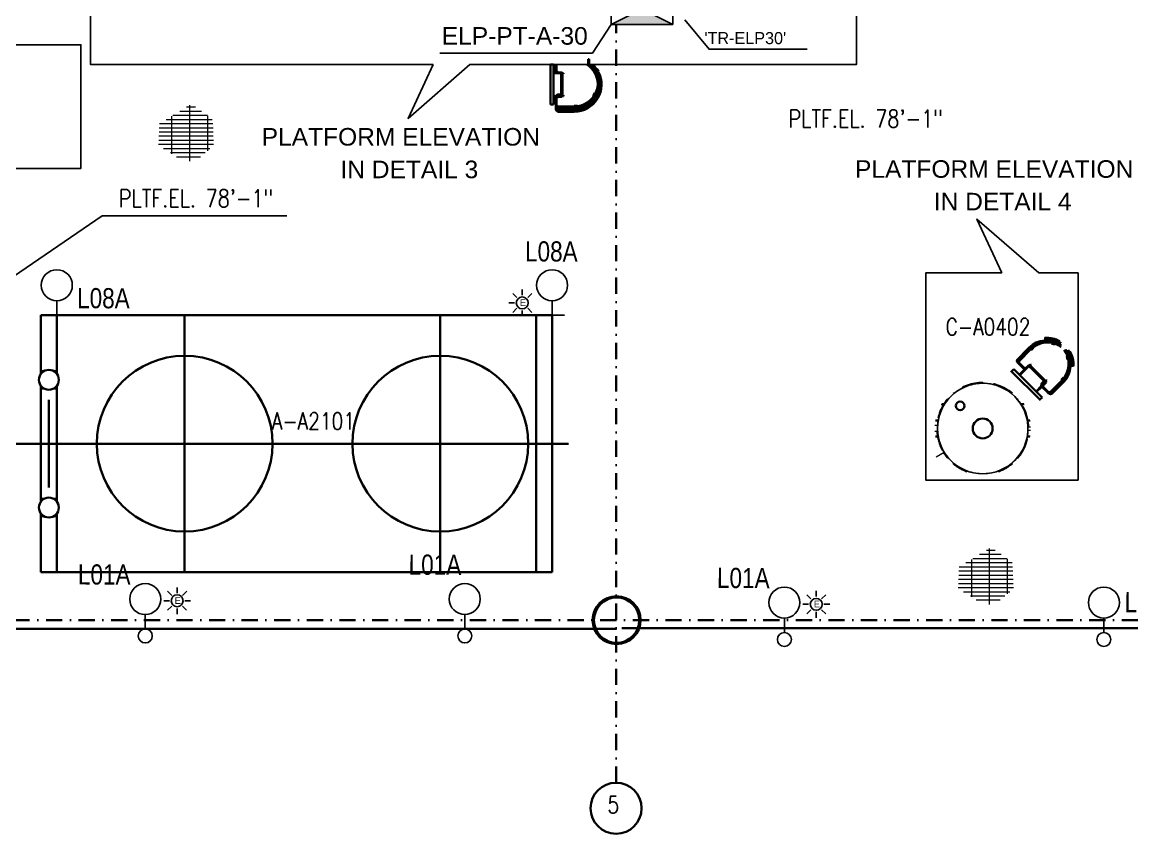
# Model space of a CAD drawing. Header units: inches. Extents: x 3135 to 9031, y -914 to 4011.
# Drawn here: x 3738 to 4571, y 2261 to 2871 of the extents above; entities that cross this region are included whole.
import ezdxf
from ezdxf.enums import TextEntityAlignment as Align

# ---------------------------------------------------------------- set-up
doc = ezdxf.new("R2010")
doc.units = ezdxf.units.IN
doc.header["$MEASUREMENT"] = 0
doc.linetypes.add('DASHDOT2', pattern=[12.700025, 6.350013, -3.175006, 0, -3.175006])
doc.linetypes.add('HIDDEN2', pattern=[0.1875, 0.125, -0.0625])
for name, color, linetype in [('Default', 7, 'Continuous'), ('E-LIGHTING', 41, 'Continuous'), ('POWER', 7, 'Continuous'), ('TF_P_CENTER', 7, 'Continuous'), ('TF_P_Equipment', 7, 'Continuous'), ('TF_P_Ladder', 7, 'Continuous'), ('TF_P_Steel', 7, 'Continuous'), ('TF_S_GRATING', 7, 'Continuous')]:
    doc.layers.add(name, color=color, linetype=linetype)
doc.layers.add('Level 2', color=7, linetype='Continuous', lineweight=0)
doc.styles.add('Arial', font='arial.ttf')
doc.styles.add('ROMANS', font='romans.shx')
doc.styles.add('Style-WORKING', font='WORKING.shx')

# ---------------------------------------------------------------- blocks, each defined once
blk = doc.blocks.new('TF_P_ELP_GRATING', base_point=(2.146, 13.23))
at = {"layer": 'TF_S_GRATING', "color": 8, "linetype": 'Continuous', "lineweight": 18}
for p, q in [((2.37, 13.425), (1.964, 13.425)), ((1.98, 13.435), (1.98, 12.994)), ((2.313, 13.474), (2.034, 13.474)), ((2.19, 13.523), (2.19, 12.866)), ((2.469, 13.328), (1.822, 13.328)), ((2.426, 13.377), (1.882, 13.377)), ((2.4, 13.399), (2.4, 12.99)), ((2.467, 13.279), (1.824, 13.279)), ((2.465, 13.23), (1.826, 13.23)), ((2.463, 13.182), (1.828, 13.182)), ((2.462, 13.133), (1.83, 13.133)), ((2.46, 13.084), (1.832, 13.084)), ((2.453, 13.035), (1.912, 13.035)), ((2.396, 12.987), (1.992, 12.987)), ((2.326, 12.938), (2.072, 12.938)), ((2.256, 12.889), (2.152, 12.889))]:
    blk.add_line(p, q, dxfattribs=at)
blk = doc.blocks.new('A$Cdd380a1b')
at = {"color": 8}
blk.add_circle((-67.4939, -15.2599), 0.2656, dxfattribs=at)
at = {"layer": 'Default', "color": 8, "linetype": 'Continuous', "lineweight": 35}
blk.add_circle((-69.6453, -17.489), 0.15, dxfattribs=at)
blk.add_circle((-69.6453, -17.489), 0.15, dxfattribs=at)
at = {"layer": 'TF_P_CENTER', "color": 8, "linetype": 'DASHDOT2', "lineweight": 35}
for p, q in [((-72.1769, -14.5972), (-72.1769, -16.1009)), ((-70.6769, -14.5972), (-70.6769, -16.1009)), ((-70.6769, -16.1009), (-70.6769, -14.5972)), ((-72.9738, -15.0911), (-72.9738, -15.607)), ((-73.0207, -15.3491), (-73.2317, -15.3491)), ((-72.7158, -15.3491), (-73.0207, -15.3491)), ((-71.4251, -15.3491), (-72.9288, -15.3491)), ((-69.9251, -15.3491), (-71.4288, -15.3491))]:
    blk.add_line(p, q, dxfattribs=at)
at = {"layer": 'TF_P_Equipment', "color": 8, "linetype": 'Continuous', "lineweight": 35}
for p, q in [((-73.0207, -14.9392), (-73.0207, -14.5944)), ((-73.0207, -14.5944), (-72.9269, -14.5944)), ((-72.9269, -14.5944), (-72.9269, -14.9392)), ((-72.9269, -14.9392), (-72.9269, -14.5944)), ((-70.1144, -14.5944), (-72.9269, -14.5944)), ((-72.9269, -14.5944), (-70.1144, -14.5944)), ((-70.1144, -14.5944), (-70.0207, -14.5944)), ((-70.1144, -16.1037), (-70.1144, -14.5944)), ((-70.1144, -14.5944), (-70.1144, -16.1037)), ((-70.0207, -14.5944), (-70.0207, -16.1037)), ((-73.0128, -14.9233), (-73.0128, -14.9306)), ((-73.0128, -14.9306), (-73.0128, -14.9233)), ((-73.0027, -14.9233), (-73.0128, -14.9233)), ((-73.0128, -14.9233), (-73.0027, -14.9233)), ((-73.0128, -14.9233), (-73.01, -14.9282)), ((-72.9347, -14.9233), (-72.9449, -14.9233)), ((-72.9449, -14.9233), (-72.9347, -14.9233)), ((-72.9347, -14.9233), (-72.9375, -14.9282)), ((-72.9347, -14.9306), (-72.9347, -14.9233)), ((-72.9347, -14.9233), (-72.9347, -14.9306)), ((-73.0207, -15.6892), (-73.0207, -15.009)), ((-73.0128, -15.0175), (-73.0128, -15.0248)), ((-73.0128, -15.0248), (-73.0128, -15.0175)), ((-73.0128, -15.0248), (-73.01, -15.0199)), ((-73.0128, -15.0248), (-73.0027, -15.0248)), ((-73.0027, -15.0248), (-73.0128, -15.0248)), ((-72.9449, -15.0248), (-72.9347, -15.0248)), ((-72.9347, -15.0248), (-72.9449, -15.0248)), ((-72.9347, -15.0248), (-72.9375, -15.0199)), ((-72.9347, -15.0248), (-72.9347, -15.0175)), ((-72.9347, -15.0175), (-72.9347, -15.0248)), ((-72.9269, -15.009), (-72.9269, -15.6892)), ((-72.9269, -15.6892), (-72.9269, -15.009)), ((-73.0128, -15.6733), (-73.0128, -15.6806)), ((-73.0128, -15.6806), (-73.0128, -15.6733)), ((-73.0027, -15.6733), (-73.0128, -15.6733)), ((-73.0128, -15.6733), (-73.0027, -15.6733)), ((-73.0128, -15.6733), (-73.01, -15.6782)), ((-72.9347, -15.6733), (-72.9449, -15.6733)), ((-72.9449, -15.6733), (-72.9347, -15.6733)), ((-72.9347, -15.6733), (-72.9375, -15.6782)), ((-72.9347, -15.6806), (-72.9347, -15.6733)), ((-72.9347, -15.6733), (-72.9347, -15.6806)), ((-73.0207, -16.1037), (-73.0207, -15.759)), ((-73.0128, -15.7675), (-73.0128, -15.7748)), ((-73.0128, -15.7748), (-73.0128, -15.7675)), ((-73.0128, -15.7748), (-73.01, -15.7699)), ((-73.0128, -15.7748), (-73.0027, -15.7748)), ((-73.0027, -15.7748), (-73.0128, -15.7748)), ((-72.9449, -15.7748), (-72.9347, -15.7748)), ((-72.9347, -15.7748), (-72.9449, -15.7748)), ((-72.9347, -15.7748), (-72.9375, -15.7699)), ((-72.9347, -15.7748), (-72.9347, -15.7675)), ((-72.9347, -15.7675), (-72.9347, -15.7748)), ((-72.9269, -15.759), (-72.9269, -16.1037)), ((-72.9269, -16.1037), (-72.9269, -15.759)), ((-72.9269, -16.1037), (-73.0207, -16.1037)), ((-72.9269, -16.1037), (-70.1144, -16.1037)), ((-70.1144, -16.1037), (-72.9269, -16.1037)), ((-70.0207, -16.1037), (-70.1144, -16.1037))]:
    blk.add_line(p, q, dxfattribs=at)
at = {"layer": 'TF_P_Equipment', "color": 8, "linetype": 'HIDDEN2', "lineweight": 18}
for p, q in [((-67.7011, -15.0861), (-67.6974, -15.0892)), ((-67.6974, -15.0892), (-67.7011, -15.0861)), ((-67.2904, -15.0892), (-67.2867, -15.0861)), ((-67.2867, -15.0861), (-67.2904, -15.0892)), ((-67.7375, -15.1193), (-67.725, -15.1193)), ((-67.7375, -15.1193), (-67.725, -15.1193)), ((-67.7375, -15.1193), (-67.725, -15.1193)), ((-67.7375, -15.1193), (-67.725, -15.1193)), ((-67.7346, -15.1144), (-67.7219, -15.1144)), ((-67.7219, -15.1144), (-67.7346, -15.1144)), ((-67.2659, -15.1237), (-67.2659, -15.1237)), ((-67.2659, -15.1237), (-67.2659, -15.1237)), ((-67.2532, -15.1144), (-67.2658, -15.1144)), ((-67.2532, -15.1144), (-67.2658, -15.1144)), ((-67.2503, -15.1193), (-67.2628, -15.1193)), ((-67.2628, -15.1193), (-67.2503, -15.1193)), ((-67.7714, -15.2142), (-67.7605, -15.2142)), ((-67.7714, -15.2142), (-67.7605, -15.2142)), ((-67.7707, -15.2103), (-67.7598, -15.2103)), ((-67.7598, -15.2103), (-67.7707, -15.2103)), ((-67.2171, -15.2103), (-67.228, -15.2103)), ((-67.2171, -15.2103), (-67.228, -15.2103)), ((-67.2164, -15.2142), (-67.2273, -15.2142)), ((-67.2273, -15.2142), (-67.2164, -15.2142)), ((-67.7589, -15.2424), (-67.7746, -15.2424)), ((-67.7589, -15.2775), (-67.7746, -15.2775)), ((-67.2284, -15.2507), (-67.2128, -15.2507)), ((-67.2284, -15.2692), (-67.2128, -15.2692)), ((-67.7714, -15.3057), (-67.7605, -15.3057)), ((-67.7605, -15.3057), (-67.7714, -15.3057)), ((-67.7707, -15.3096), (-67.7598, -15.3096)), ((-67.7707, -15.3096), (-67.7598, -15.3096)), ((-67.2171, -15.3096), (-67.228, -15.3096)), ((-67.228, -15.3096), (-67.2171, -15.3096)), ((-67.2164, -15.3057), (-67.2273, -15.3057)), ((-67.2164, -15.3057), (-67.2273, -15.3057)), ((-67.7191, -15.4007), (-67.7673, -15.4285)), ((-67.7274, -15.4054), (-67.7219, -15.4054)), ((-67.7274, -15.4054), (-67.7219, -15.4054)), ((-67.6974, -15.4307), (-67.7011, -15.4338)), ((-67.7011, -15.4338), (-67.6974, -15.4307)), ((-67.2867, -15.4338), (-67.2904, -15.4307)), ((-67.2904, -15.4307), (-67.2867, -15.4338)), ((-67.6678, -15.4672), (-67.6646, -15.4634)), ((-67.6646, -15.4634), (-67.6678, -15.4672)), ((-67.3576, -15.4879), (-67.3576, -15.4879)), ((-67.3576, -15.4879), (-67.3576, -15.4879)), ((-67.3231, -15.4634), (-67.32, -15.4672)), ((-67.32, -15.4672), (-67.3231, -15.4634))]:
    blk.add_line(p, q, dxfattribs=at)
at = {"layer": 'TF_P_Equipment', "color": 8, "linetype": 'Continuous', "lineweight": 35}
for centre, radius in [((-72.1769, -15.3491), 0.5156), ((-72.1769, -15.3491), 0.5156), ((-70.6769, -15.3491), 0.5156), ((-70.6769, -15.3491), 0.5156), ((-72.9738, -14.9741), 0.0584), ((-67.6265, -15.1274), 0.0254), ((-67.4939, -15.2599), 0.0584), ((-72.9738, -15.7241), 0.0584)]:
    blk.add_circle(centre, radius, dxfattribs=at)
at = {"layer": 'TF_P_Equipment', "color": 8, "linetype": 'HIDDEN2', "lineweight": 18}
blk.add_circle((-67.4939, -15.2599), 0.2656, dxfattribs=at)
blk.add_circle((-67.4939, -15.2599), 0.2656, dxfattribs=at)
for radius, start, end in [(0.2705, 50, 130), (0.2656, 68.54074, 130), (0.2705, 140, 176.27389), (0.2656, 2.00125, 40), (0.2705, 1.96511, 40), (0.2656, 158.54074, 176.20529), (0.2705, 183.72552, 208.0344), (0.2656, 183.7941, 207.99825), (0.2705, 320, 358.0343), (0.2656, 338.54074, 357.99815), (0.2705, 211.96521, 220), (0.2656, 212.00135, 220), (0.2705, 230, 249.722), (0.2656, 290.667, 310), (0.2705, 290.27737, 310), (0.2656, 248.54074, 249.33236)]:
    blk.add_arc((-67.4939, -15.2599), radius, start, end, dxfattribs=at)
at = {"layer": 'TF_P_Ladder', "color": 8, "linetype": 'Continuous', "lineweight": 35}
for p, q in [((-69.9989, -13.1592), (-69.9989, -13.1241)), ((-69.9942, -13.1241), (-69.9942, -13.1592)), ((-69.8088, -13.0929), (-69.8088, -13.116)), ((-69.8041, -13.0929), (-69.8088, -13.0929)), ((-69.8041, -13.116), (-69.8041, -13.0929)), ((-69.7712, -13.1528), (-69.7583, -13.1484)), ((-69.7485, -13.1653), (-69.7583, -13.1484)), ((-69.963, -13.1694), (-70.0118, -13.1694)), ((-69.9727, -13.1741), (-70.0118, -13.1741)), ((-69.9727, -13.1741), (-69.9727, -13.1788)), ((-69.9532, -13.1741), (-69.9727, -13.1741)), ((-69.9727, -13.1788), (-69.9532, -13.1788)), ((-69.9669, -13.2991), (-69.9669, -13.1788)), ((-69.9668, -13.1725), (-69.9657, -13.1725)), ((-69.9657, -13.1725), (-69.9591, -13.1725)), ((-69.963, -13.1694), (-69.963, -13.1725)), ((-69.9591, -13.1741), (-69.9591, -13.1725)), ((-69.9591, -13.3038), (-69.9591, -13.1788)), ((-69.9532, -13.1788), (-69.9532, -13.1741)), ((-69.7755, -13.1543), (-69.7795, -13.1566)), ((-69.7795, -13.1566), (-69.7697, -13.1736)), ((-69.7755, -13.1543), (-69.7764, -13.1549)), ((-69.7755, -13.1543), (-69.7747, -13.1541)), ((-69.7755, -13.1543), (-69.7755, -13.1543)), ((-69.7657, -13.1712), (-69.7755, -13.1543)), ((-69.7697, -13.1736), (-69.7657, -13.1712)), ((-69.7657, -13.1712), (-69.7695, -13.1645)), ((-69.7657, -13.1712), (-69.7653, -13.1711)), ((-69.7657, -13.1712), (-69.7657, -13.1712)), ((-69.7652, -13.172), (-69.7649, -13.1719)), ((-69.7615, -13.1698), (-69.7485, -13.1653)), ((-69.7612, -13.1706), (-69.7535, -13.168)), ((-69.7498, -13.1661), (-69.7485, -13.1653)), ((-69.9979, -13.3085), (-70.0118, -13.3085)), ((-69.9989, -13.3131), (-70.0118, -13.3131)), ((-69.9989, -13.3139), (-69.9989, -13.36)), ((-69.963, -13.3131), (-69.9942, -13.3131)), ((-69.9942, -13.36), (-69.9942, -13.3139)), ((-69.9727, -13.3085), (-69.9926, -13.3085)), ((-69.963, -13.2991), (-69.9841, -13.2991)), ((-69.9841, -13.3038), (-69.9727, -13.3038)), ((-69.9532, -13.3038), (-69.9727, -13.3038)), ((-69.9727, -13.3038), (-69.9727, -13.3085)), ((-69.9727, -13.3085), (-69.9532, -13.3085)), ((-69.9668, -13.31), (-69.9657, -13.31)), ((-69.9657, -13.31), (-69.9591, -13.31)), ((-69.963, -13.3038), (-69.963, -13.2991)), ((-69.963, -13.31), (-69.963, -13.3131)), ((-69.9591, -13.31), (-69.9591, -13.3085)), ((-69.9532, -13.3085), (-69.9532, -13.3038)), ((-69.7697, -13.2902), (-69.7795, -13.3071)), ((-69.7795, -13.3071), (-69.7755, -13.3095)), ((-69.7795, -13.3072), (-69.7777, -13.3082)), ((-69.7795, -13.3072), (-69.7795, -13.3072)), ((-69.7755, -13.3095), (-69.7657, -13.2926)), ((-69.7698, -13.2902), (-69.7739, -13.2975)), ((-69.7712, -13.3109), (-69.7709, -13.311)), ((-69.7698, -13.2902), (-69.7697, -13.2902)), ((-69.7698, -13.2902), (-69.7698, -13.2902)), ((-69.7657, -13.2926), (-69.7697, -13.2902)), ((-69.7697, -13.2902), (-69.7661, -13.2915)), ((-69.7664, -13.2922), (-69.7675, -13.2915)), ((-69.7664, -13.3126), (-69.7583, -13.3154)), ((-69.7583, -13.3154), (-69.7485, -13.2984)), ((-69.7579, -13.2952), (-69.7485, -13.2984)), ((-69.7576, -13.2944), (-69.7526, -13.2961)), ((-69.7485, -13.2984), (-69.7526, -13.2961)), ((-69.9989, -13.3694), (-69.9989, -13.36)), ((-69.9989, -13.3858), (-69.9989, -13.3694)), ((-69.9942, -13.3802), (-69.9942, -13.3858)), ((-69.8903, -13.3702), (-69.9841, -13.3702)), ((-69.9841, -13.3749), (-69.8903, -13.3749)), ((-69.9841, -13.3795), (-69.8903, -13.3795)), ((-69.8903, -13.3842), (-69.9841, -13.3842)), ((-69.9841, -13.396), (-69.8903, -13.396)), ((-69.8903, -13.4006), (-69.9841, -13.4006)), ((-69.8926, -13.3749), (-69.8931, -13.3772)), ((-69.8931, -13.3772), (-69.8931, -13.3795)), ((-69.8917, -13.3749), (-69.8926, -13.3795)), ((-69.8908, -13.3652), (-69.8917, -13.3702)), ((-69.8908, -13.3699), (-69.8909, -13.3702)), ((-69.8908, -13.3652), (-69.8908, -13.3699)), ((-69.8713, -13.3652), (-69.8908, -13.3652)), ((-69.8873, -13.3652), (-69.8908, -13.3652)), ((-69.8908, -13.3652), (-69.8908, -13.3652)), ((-69.8908, -13.3699), (-69.8713, -13.3699)), ((-69.872, -13.3737), (-69.8729, -13.3784)), ((-69.8713, -13.3699), (-69.8713, -13.3652)), ((-67.0901, -14.7613), (-67.089, -14.7568)), ((-67.0901, -14.7613), (-67.0896, -14.7593)), ((-67.0712, -14.7662), (-67.0901, -14.7613)), ((-67.0901, -14.7613), (-67.0901, -14.7613)), ((-67.089, -14.7568), (-67.0701, -14.7617)), ((-67.087, -14.7527), (-67.0869, -14.7525)), ((-67.0848, -14.7481), (-67.0811, -14.7404)), ((-67.0811, -14.7404), (-67.0622, -14.7454)), ((-67.0713, -14.7662), (-67.0794, -14.7641)), ((-67.0713, -14.7662), (-67.0712, -14.7662)), ((-67.0712, -14.7662), (-67.0713, -14.7662)), ((-67.0701, -14.7617), (-67.0712, -14.7662)), ((-67.0712, -14.7662), (-67.0696, -14.7627)), ((-67.0703, -14.7625), (-67.0706, -14.7637)), ((-67.0665, -14.7543), (-67.0622, -14.7454)), ((-67.0657, -14.7546), (-67.0634, -14.7499)), ((-67.0622, -14.7454), (-67.0634, -14.7499)), ((-67.2228, -14.786), (-67.2887, -14.8528)), ((-67.2881, -14.852), (-67.2352, -14.799)), ((-67.2853, -14.8561), (-67.2195, -14.7893)), ((-67.2286, -14.799), (-67.2848, -14.8553)), ((-67.282, -14.8594), (-67.2162, -14.7926)), ((-67.2128, -14.7959), (-67.2787, -14.8627)), ((-67.2354, -14.799), (-67.2351, -14.7994)), ((-67.2351, -14.7994), (-67.2347, -14.799)), ((-67.2129, -14.7965), (-67.1992, -14.7826)), ((-67.2096, -14.7998), (-67.2129, -14.7965)), ((-67.1959, -14.7859), (-67.2096, -14.7998)), ((-67.1992, -14.7826), (-67.1959, -14.7859)), ((-67.0009, -14.8361), (-67.0008, -14.8361)), ((-67.0008, -14.8361), (-67.0009, -14.8361)), ((-67.0009, -14.8361), (-66.9987, -14.8442)), ((-67.0008, -14.8361), (-66.9974, -14.8344)), ((-66.9963, -14.8349), (-67.0008, -14.8361)), ((-67.0008, -14.8361), (-66.9958, -14.855)), ((-66.9971, -14.8351), (-66.9983, -14.8355)), ((-66.9913, -14.8538), (-66.9963, -14.8349)), ((-66.9893, -14.8305), (-66.9846, -14.8281)), ((-66.989, -14.8313), (-66.98, -14.8269)), ((-66.98, -14.8269), (-66.9846, -14.8281)), ((-66.975, -14.8458), (-66.98, -14.8269)), ((-67.2885, -14.8738), (-67.2819, -14.8804)), ((-67.249, -14.9127), (-67.2819, -14.8804)), ((-67.2555, -14.9056), (-67.2804, -14.8807)), ((-67.2229, -14.8873), (-67.2796, -14.944)), ((-67.2786, -14.877), (-67.2458, -14.9094)), ((-67.2771, -14.8774), (-67.2522, -14.9022)), ((-67.2265, -14.8975), (-67.2762, -14.9473)), ((-67.2127, -14.8837), (-67.2265, -14.8975)), ((-67.2265, -14.8975), (-67.2232, -14.9009)), ((-67.2234, -14.8922), (-67.2227, -14.8915)), ((-67.2232, -14.9009), (-67.2094, -14.8871)), ((-67.2229, -14.8873), (-67.2207, -14.8895)), ((-67.2227, -14.8915), (-67.218, -14.8868)), ((-67.134, -14.9818), (-67.2191, -14.8967)), ((-67.2169, -14.8879), (-67.218, -14.8868)), ((-67.1251, -14.9796), (-67.2135, -14.8912)), ((-67.2094, -14.8871), (-67.2127, -14.8837)), ((-66.9958, -14.855), (-66.9913, -14.8538)), ((-66.9958, -14.855), (-66.9938, -14.8545)), ((-66.9958, -14.855), (-66.9958, -14.855)), ((-66.9872, -14.8518), (-66.987, -14.8517)), ((-66.9827, -14.8496), (-66.975, -14.8458)), ((-67.121, -14.9754), (-67.1348, -14.9892)), ((-67.1177, -14.9788), (-67.121, -14.9754)), ((-67.0197, -14.9609), (-67.0335, -14.9747)), ((-67.0335, -14.9747), (-67.0301, -14.978)), ((-67.0301, -14.978), (-67.0163, -14.9642)), ((-67.0163, -14.9642), (-67.0197, -14.9609)), ((-67.1493, -15.0103), (-67.1812, -15.0423)), ((-67.1467, -15.0144), (-67.1779, -15.0456)), ((-67.1312, -14.979), (-67.1461, -14.9939)), ((-67.1461, -15.0149), (-67.1135, -15.0475)), ((-67.1315, -14.9926), (-67.1456, -15.0066)), ((-67.1213, -14.989), (-67.1434, -15.011)), ((-67.1428, -14.9973), (-67.1348, -14.9892)), ((-67.1102, -15.0442), (-67.1428, -15.0116)), ((-67.1348, -14.9892), (-67.1315, -14.9926)), ((-67.1315, -14.9926), (-67.1177, -14.9788)), ((-67.1279, -14.9823), (-67.1312, -14.979)), ((-67.1262, -14.9895), (-67.1254, -14.9887)), ((-67.1254, -14.9887), (-67.1207, -14.984)), ((-67.1235, -14.9868), (-67.1213, -14.989)), ((-67.1207, -14.984), (-67.1218, -14.9829)), ((-67.0296, -14.9779), (-67.0959, -15.0442)), ((-67.0926, -15.0475), (-67.0263, -14.9812)), ((-67.0892, -15.0508), (-67.0229, -14.9846)), ((-67.0196, -14.9879), (-67.0859, -15.0542)), ((-67.1069, -15.0542), (-67.1135, -15.0475))]:
    blk.add_line(p, q, dxfattribs=at)
for centre, radius, start, end in [((-69.8903, -13.2319), 0.143, 270, 45), ((-69.8918, -13.2304), 0.1398, 270.60236, 42.78875), ((-69.8903, -13.2413), 0.1383, 2.2002, 57.93643), ((-69.7892, -13.116), 0.0195, 180, 270), ((-69.8903, -13.2413), 0.143, 53.934, 55.05218), ((-69.7892, -13.116), 0.0148, 180, 270), ((-69.8903, -13.2413), 0.143, 37.18622, 48.27741), ((-69.8903, -13.2413), 0.1547, 35.83645, 49.2511), ((-69.8903, -13.2413), 0.1594, 35.32181, 47.33222), ((-69.9841, -13.1592), 0.0148, 180, 223.17355), ((-69.9841, -13.1592), 0.0102, 180, 270), ((-69.8903, -13.2413), 0.1594, 270, 28.21144), ((-69.8903, -13.2413), 0.1547, 270, 28.19549), ((-69.8903, -13.2413), 0.143, 26.88471, 29.34008), ((-69.8903, -13.2413), 0.143, 270, 1.87889), ((-69.9841, -13.3139), 0.0148, 90, 180), ((-69.9841, -13.3139), 0.0102, 90, 180), ((-69.9841, -13.3233), 0.0102, 90, 180), ((-69.8903, -13.2413), 0.1383, 270, 331.66824), ((-69.9841, -13.36), 0.0148, 180, 270), ((-69.9841, -13.3694), 0.0148, 180, 270), ((-69.9841, -13.3858), 0.0148, 180, 270), ((-69.9841, -13.36), 0.0102, 180, 270), ((-69.9841, -13.3858), 0.0102, 180, 270), ((-69.9841, -13.3694), 0.0102, 188.84988, 270), ((-67.1211, -14.8864), 0.143, 52.53522, 135.39129), ((-67.1211, -14.8864), 0.1383, 73.72306, 135.39129), ((-67.1144, -14.893), 0.143, 55.82827, 135.39129), ((-67.1144, -14.8951), 0.1398, 54.91651, 134.78893), ((-67.1211, -14.8864), 0.1547, 55.83684, 94.64179), ((-67.1211, -14.8864), 0.1594, 60.2839, 92.72294), ((-67.1294, -14.8801), 0.1398, 315.60236, 35.47478), ((-67.1274, -14.8801), 0.143, 315, 34.56303), ((-67.1207, -14.8868), 0.143, 315, 37.85608), ((-67.1207, -14.8868), 0.1547, 355.7495, 34.55445), ((-67.1207, -14.8868), 0.1594, 357.66835, 30.10739), ((-67.2781, -14.8632), 0.0148, 135.39129, 225.39129), ((-67.2776, -14.8625), 0.0148, 135, 195.34636), ((-67.2781, -14.8632), 0.0102, 135.39129, 216.54141), ((-67.2776, -14.8625), 0.0102, 135, 178.68861), ((-67.2714, -14.8698), 0.0148, 135.39129, 225.39129), ((-67.2714, -14.8698), 0.0102, 135.39129, 225.39129), ((-67.245, -14.8951), 0.0148, 225, 268.17355), ((-67.245, -14.8951), 0.0102, 225, 315), ((-67.1207, -14.8868), 0.1383, 315, 16.66824), ((-67.1356, -15.0044), 0.0148, 135, 225), ((-67.1356, -15.0044), 0.0102, 135, 225), ((-67.129, -15.0111), 0.0102, 135, 225), ((-67.1031, -15.037), 0.0148, 225, 315), ((-67.1031, -15.037), 0.0102, 225, 315), ((-67.0964, -15.0437), 0.0148, 225, 315), ((-67.0964, -15.0437), 0.0102, 233.84988, 315)]:
    blk.add_arc(centre, radius, start, end, dxfattribs=at)
at = {"layer": 'TF_P_Steel', "color": 8, "linetype": 'Continuous', "lineweight": 35}
for p, q in [((-70.0301, -13.1241), (-70.0118, -13.1241)), ((-70.0301, -13.1241), (-70.0301, -13.3585)), ((-70.0118, -13.1241), (-70.0118, -13.3585)), ((-70.0118, -13.3585), (-70.0301, -13.3585)), ((-67.3245, -14.9248), (-67.3282, -14.9285)), ((-67.3245, -14.9248), (-67.3116, -14.9119)), ((-67.3245, -14.9248), (-67.1588, -15.0906)), ((-67.3116, -14.9119), (-67.1459, -15.0776)), ((-67.3115, -14.9119), (-67.2795, -14.9439)), ((-67.2762, -14.9472), (-67.1812, -15.0422)), ((-67.1624, -15.0942), (-67.1588, -15.0906)), ((-67.1459, -15.0776), (-67.1588, -15.0906)), ((-69.6421, -16.4364), (-73.3921, -16.4364)), ((-65.8922, -16.4326), (-69.6109, -16.4326))]:
    blk.add_line(p, q, dxfattribs=at)
at = {"layer": 'TF_P_Steel', "color": 8, "linetype": 'DASHDOT2', "lineweight": 35, "ltscale": 0.015}
for points in [[(-69.645, -17.339), (-69.6422, -5.1349)], [(-76.4334, -16.3849), (-54.6422, -16.3849)]]:
    blk.add_lwpolyline(points, dxfattribs=at)
at = {"layer": 'TF_P_Steel', "color": 8, "linetype": 'Continuous', "lineweight": 35}
for radius in [0.1407, 0.133]:
    blk.add_circle((-69.6422, -16.3849), radius, dxfattribs=at)
at = {"layer": 'Default', "color": 8, "linetype": 'Continuous', "lineweight": 35, "xscale": -0.5, "yscale": 0.5, "zscale": 0.5, "rotation": 180}
for p in [(-72.1683, -13.5447), (-67.4755, -16.1463)]:
    blk.add_blockref('TF_P_ELP_GRATING', p, dxfattribs=at)
at = {"layer": 'Default', "color": 8, "style": 'ROMANS', "width": 0.8}
for s, p in [('C-A0402', (-67.4629, -14.663)), ('A-A2101', (-71.4208, -15.2166))]:
    blk.add_text(s, height=0.1, dxfattribs=at).set_placement(p, align=Align.MIDDLE_CENTER)
blk.add_text('5', height=0.1, dxfattribs=at).set_placement((-69.6958, -17.4181), align=Align.TOP_LEFT)
blk = doc.blocks.new('*U43')
at = {"color": 4, "linetype": 'ByBlock', "lineweight": -2}
blk.add_circle((0, 0), 112, dxfattribs=at)
at = {"color": 4, "insert": (1309, 901), "char_height": 324, "attachment_point": 1, "rotation": 269.7413, "style": 'Arial'}
blk.add_mtext_dynamic_manual_height_columns('{\\W0.8;L01A}', width=4053.6, gutter_width=4.41, heights=[0], dxfattribs=at)
at = {"color": 8}
blk.add_wipeout([(842, 0), (841, 16), (840, 31), (837, 47), (834, 62), (829, 77), (824, 92), (818, 106), (811, 120), (803, 134), (794, 146), (784, 159), (774, 171), (763, 182), (751, 192), (739, 202), (726, 210), (713, 218), (699, 225), (684, 232), (670, 237), (654, 241), (639, 245), (624, 247), (608, 249), (593, 249), (577, 249), (561, 247), (546, 245), (531, 241), (515, 237), (501, 232), (486, 225), (472, 218), (459, 210), (446, 202), (434, 192), (422, 182), (411, 171), (401, 159), (391, 146), (382, 134), (374, 120), (367, 106), (361, 92), (356, 77), (351, 62), (348, 47), (345, 31), (344, 16), (343, 0), (344, -16), (345, -31), (348, -47), (351, -62), (356, -77), (361, -92), (367, -106), (374, -120), (382, -134), (391, -146), (401, -159), (411, -171), (422, -182), (434, -192), (446, -202), (459, -210), (472, -218), (486, -225), (501, -232), (515, -237), (531, -241), (546, -245), (561, -247), (577, -249), (593, -249), (608, -249), (624, -247), (639, -245), (654, -241), (670, -237), (684, -232), (699, -225), (713, -218), (726, -210), (739, -202), (751, -192), (763, -182), (774, -171), (784, -159), (794, -146), (803, -134), (811, -120), (818, -106), (824, -92), (829, -77), (834, -62), (837, -47), (840, -31), (841, -16)], dxfattribs=at)
at = {"color": 4, "linetype": 'ByBlock', "lineweight": -2}
blk.add_line((343, 0), (112, 0), dxfattribs=at)
blk.add_circle((593, 0), 249, dxfattribs=at)
blk = doc.blocks.new('*U44')
at = {"color": 4, "linetype": 'ByBlock', "lineweight": -2}
blk.add_circle((0, 0), 112, dxfattribs=at)
at = {"color": 4, "insert": (761, -334), "char_height": 324, "attachment_point": 1, "rotation": 269.7413, "style": 'Arial'}
blk.add_mtext_dynamic_manual_height_columns('{\\W0.8;L01A}', width=4053.6, gutter_width=4.41, heights=[0], dxfattribs=at)
at = {"color": 8}
blk.add_wipeout([(842, 0), (841, 16), (840, 31), (837, 47), (834, 62), (829, 77), (824, 92), (818, 106), (811, 120), (803, 134), (794, 146), (784, 159), (774, 171), (763, 182), (751, 192), (739, 202), (726, 210), (713, 218), (699, 225), (684, 232), (670, 237), (654, 241), (639, 245), (624, 247), (608, 249), (593, 249), (577, 249), (561, 247), (546, 245), (531, 241), (515, 237), (501, 232), (486, 225), (472, 218), (459, 210), (446, 202), (434, 192), (422, 182), (411, 171), (401, 159), (391, 146), (382, 134), (374, 120), (367, 106), (361, 92), (356, 77), (351, 62), (348, 47), (345, 31), (344, 16), (343, 0), (344, -16), (345, -31), (348, -47), (351, -62), (356, -77), (361, -92), (367, -106), (374, -120), (382, -134), (391, -146), (401, -159), (411, -171), (422, -182), (434, -192), (446, -202), (459, -210), (472, -218), (486, -225), (501, -232), (515, -237), (531, -241), (546, -245), (561, -247), (577, -249), (593, -249), (608, -249), (624, -247), (639, -245), (654, -241), (670, -237), (684, -232), (699, -225), (713, -218), (726, -210), (739, -202), (751, -192), (763, -182), (774, -171), (784, -159), (794, -146), (803, -134), (811, -120), (818, -106), (824, -92), (829, -77), (834, -62), (837, -47), (840, -31), (841, -16)], dxfattribs=at)
at = {"color": 4, "linetype": 'ByBlock', "lineweight": -2}
blk.add_line((343, 0), (112, 0), dxfattribs=at)
blk.add_circle((593, 0), 249, dxfattribs=at)
blk = doc.blocks.new('*U46')
at = {"color": 4, "linetype": 'ByBlock', "lineweight": -2}
for points in [[(212.23, -5320.5), (203.02, -5320.5)], [(212.23, -5320.5), (221.44, -5320.5)]]:
    blk.add_lwpolyline(points, dxfattribs=at)
at = {"color": 4, "insert": (227.48, -5300.13), "char_height": 15.1528, "attachment_point": 1, "rotation": 359.77523, "style": 'Arial'}
blk.add_mtext_dynamic_manual_height_columns('{\\W0.8;L08A}', width=189.5784, gutter_width=0.206, heights=[0], dxfattribs=at)
at = {"color": 8}
blk.add_wipeout([(212.21, -5286.4), (211.48, -5286.43), (210.75, -5286.5), (210.03, -5286.61), (209.31, -5286.77), (208.61, -5286.97), (207.92, -5287.22), (207.25, -5287.51), (206.6, -5287.85), (205.97, -5288.22), (205.36, -5288.63), (204.78, -5289.08), (204.23, -5289.57), (203.72, -5290.08), (203.23, -5290.63), (202.79, -5291.21), (202.37, -5291.82), (202, -5292.45), (201.67, -5293.1), (201.38, -5293.77), (201.13, -5294.46), (200.93, -5295.16), (200.77, -5295.88), (200.65, -5296.6), (200.59, -5297.33), (200.56, -5298.06), (200.59, -5298.79), (200.66, -5299.52), (200.77, -5300.25), (200.93, -5300.96), (201.14, -5301.66), (201.38, -5302.35), (201.68, -5303.02), (202.01, -5303.68), (202.38, -5304.31), (202.79, -5304.91), (203.24, -5305.49), (203.73, -5306.04), (204.24, -5306.56), (204.79, -5307.04), (205.37, -5307.49), (205.98, -5307.9), (206.61, -5308.27), (207.26, -5308.6), (207.93, -5308.89), (208.62, -5309.14), (209.33, -5309.35), (210.04, -5309.5), (210.76, -5309.62), (211.49, -5309.69), (212.22, -5309.71), (212.96, -5309.69), (213.68, -5309.62), (214.41, -5309.5), (215.12, -5309.34), (215.82, -5309.14), (216.51, -5308.89), (217.19, -5308.6), (217.84, -5308.26), (218.47, -5307.89), (219.07, -5307.48), (219.65, -5307.03), (220.2, -5306.55), (220.72, -5306.03), (221.2, -5305.48), (221.65, -5304.9), (222.06, -5304.29), (222.43, -5303.66), (222.76, -5303.01), (223.06, -5302.34), (223.3, -5301.65), (223.51, -5300.95), (223.67, -5300.23), (223.78, -5299.51), (223.85, -5298.78), (223.87, -5298.05), (223.85, -5297.32), (223.78, -5296.59), (223.66, -5295.87), (223.5, -5295.15), (223.3, -5294.45), (223.05, -5293.76), (222.76, -5293.09), (222.43, -5292.44), (222.05, -5291.81), (221.64, -5291.2), (221.19, -5290.62), (220.71, -5290.07), (220.19, -5289.56), (219.64, -5289.07), (219.06, -5288.62), (218.46, -5288.21), (217.83, -5287.84), (217.17, -5287.51), (216.5, -5287.22), (215.81, -5286.97), (215.11, -5286.77), (214.39, -5286.61), (213.67, -5286.49), (212.94, -5286.42)], dxfattribs=at)
at = {"color": 4, "linetype": 'ByBlock', "lineweight": -2}
blk.add_line((212.22, -5309.71), (212.23, -5320.5), dxfattribs=at)
blk.add_circle((212.22, -5298.06), 11.65, dxfattribs=at)
blk = doc.blocks.new('*U27')
at = {"color": 3}
for points in [[(-22.4, 14.95), (-22.4, 19.29)], [(-28.17, 9.19), (-32.5, 9.19)], [(-26.48, 13.26), (-29.55, 16.33)], [(-26.48, 5.11), (-29.55, 2.05)], [(-22.4, 3.43), (-22.4, -0.91)], [(-22.4, 3.43), (-22.4, -0.91)], [(-18.33, 5.11), (-15.26, 2.05)]]:
    blk.add_lwpolyline(points, dxfattribs=at)
at = {"color": 4, "linetype": 'ByBlock', "lineweight": -2}
for points in [[(0.01, 0), (-9.2, 0)], [(0.01, 0), (9.22, 0)]]:
    blk.add_lwpolyline(points, dxfattribs=at)
at = {"color": 3}
blk.add_circle((-22.4, 9.19), 4.47, dxfattribs=at)
at = {"color": 4, "attachment_point": 1, "rotation": 359.77523, "style": 'Arial'}
for s, width, gutter_width, insert, char_height in [('{\\W0.8;L08A}', 189.5784, 0.206, (-20.31, 55.51), 15.1528), ('E', 62.9163, 0.0684, (-24.23, 11.89), 5.03)]:
    blk.add_mtext_dynamic_manual_height_columns(s, width=width, gutter_width=gutter_width, heights=[0], dxfattribs=dict(at, insert=insert, char_height=char_height))
at = {"color": 8}
blk.add_wipeout([(-0.01, 34.1), (-0.74, 34.08), (-1.47, 34.01), (-2.19, 33.89), (-2.91, 33.73), (-3.61, 33.53), (-4.3, 33.28), (-4.97, 32.99), (-5.62, 32.66), (-6.25, 32.28), (-6.86, 31.87), (-7.43, 31.42), (-7.98, 30.94), (-8.5, 30.42), (-8.98, 29.87), (-9.43, 29.29), (-9.84, 28.69), (-10.22, 28.06), (-10.55, 27.4), (-10.84, 26.73), (-11.09, 26.04), (-11.29, 25.34), (-11.45, 24.63), (-11.56, 23.9), (-11.63, 23.17), (-11.65, 22.44), (-11.63, 21.71), (-11.56, 20.98), (-11.45, 20.26), (-11.29, 19.54), (-11.08, 18.84), (-10.83, 18.15), (-10.54, 17.48), (-10.21, 16.83), (-9.84, 16.2), (-9.42, 15.59), (-8.98, 15.01), (-8.49, 14.47), (-7.97, 13.95), (-7.42, 13.46), (-6.84, 13.02), (-6.24, 12.61), (-5.61, 12.23), (-4.96, 11.9), (-4.28, 11.61), (-3.6, 11.36), (-2.89, 11.16), (-2.18, 11), (-1.45, 10.89), (-0.73, 10.82), (0.01, 10.79), (0.74, 10.82), (1.47, 10.89), (2.19, 11), (2.9, 11.16), (3.61, 11.37), (4.3, 11.62), (4.97, 11.91), (5.62, 12.24), (6.25, 12.61), (6.85, 13.02), (7.43, 13.47), (7.98, 13.96), (8.5, 14.48), (8.98, 15.03), (9.43, 15.6), (9.84, 16.21), (10.22, 16.84), (10.55, 17.49), (10.84, 18.17), (11.08, 18.85), (11.29, 19.56), (11.45, 20.27), (11.56, 20.99), (11.63, 21.72), (11.65, 22.46), (11.63, 23.19), (11.56, 23.92), (11.45, 24.64), (11.29, 25.35), (11.08, 26.06), (10.83, 26.75), (10.54, 27.42), (10.21, 28.07), (9.84, 28.7), (9.42, 29.3), (8.97, 29.88), (8.49, 30.43), (7.97, 30.95), (7.42, 31.43), (6.84, 31.88), (6.24, 32.29), (5.61, 32.66), (4.96, 33), (4.28, 33.29), (3.59, 33.53), (2.89, 33.74), (2.18, 33.9), (1.45, 34.01), (0.72, 34.08)], dxfattribs=at)
at = {"color": 4, "linetype": 'ByBlock', "lineweight": -2}
blk.add_line((0.01, 10.79), (0.01, 0), dxfattribs=at)
at = {"color": 3}
blk.add_lwpolyline([(-18.33, 13.26), (-15.26, 16.33)], dxfattribs=at)
at = {"color": 4, "linetype": 'ByBlock', "lineweight": -2}
blk.add_circle((0, 22.45), 11.65, dxfattribs=at)
blk = doc.blocks.new('EMERGENCY LIGHTING PANEL')
at = {"color": 4}
blk.add_wipeout([(-500, 250), (500, 250), (500, -250), (-500, -250)], dxfattribs=at)
h = blk.add_hatch(color=4)
h.dxf.hatch_style = 1
h.paths.add_polyline_path([(500, 250), (-500, 250), (0, 0)])
h.paths.add_polyline_path([(0, 0), (-500, -250), (500, -250)])
for p, q in [((-500, 250), (500, -250)), ((-500, -250), (500, 250))]:
    blk.add_line(p, q, dxfattribs=at)
blk.add_lwpolyline([(-500, 250), (500, 250), (500, -250), (-500, -250)], close=True, dxfattribs=at)
blk = doc.blocks.new('*U99')
at = {"color": 3}
for points in [[(-54.17, 29.64), (-54.18, 33.98)], [(-58.24, 27.95), (-61.32, 31.01)], [(-50.09, 27.96), (-47.03, 31.03)], [(-59.93, 23.87), (-64.26, 23.86)], [(-58.23, 19.8), (-61.29, 16.73)], [(-50.08, 19.81), (-47.01, 16.75)], [(-48.4, 23.89), (-44.06, 23.89)]]:
    blk.add_lwpolyline(points, dxfattribs=at)
blk.add_circle((-54.16, 23.88), 4.47, dxfattribs=at)
at = {"color": 4, "linetype": 'ByBlock', "lineweight": -2}
blk.add_circle((-27.71, -0.02), 5.26, dxfattribs=at)
at = {"color": 4, "insert": (-56.86, 22.05), "char_height": 5.03, "attachment_point": 1, "rotation": 89.86226, "style": 'Arial'}
blk.add_mtext_dynamic_manual_height_columns('E', width=62.9163, gutter_width=0.0684, heights=[0], dxfattribs=at)
at = {"color": 8}
blk.add_wipeout([(-67.07, -0.1), (-67.05, -0.83), (-66.98, -1.56), (-66.86, -2.28), (-66.7, -3), (-66.5, -3.7), (-66.25, -4.39), (-65.95, -5.06), (-65.62, -5.71), (-65.25, -6.34), (-64.83, -6.94), (-64.38, -7.52), (-63.9, -8.07), (-63.38, -8.59), (-62.83, -9.07), (-62.25, -9.52), (-61.64, -9.93), (-61.01, -10.3), (-60.36, -10.63), (-59.69, -10.92), (-59, -11.17), (-58.29, -11.37), (-57.58, -11.53), (-56.86, -11.64), (-56.13, -11.71), (-55.4, -11.73), (-54.66, -11.7), (-53.93, -11.63), (-53.21, -11.52), (-52.5, -11.36), (-51.8, -11.15), (-51.11, -10.9), (-50.44, -10.61), (-49.78, -10.28), (-49.15, -9.9), (-48.55, -9.49), (-47.97, -9.04), (-47.42, -8.55), (-46.91, -8.03), (-46.42, -7.48), (-45.98, -6.9), (-45.57, -6.3), (-45.2, -5.67), (-44.86, -5.01), (-44.58, -4.34), (-44.33, -3.65), (-44.13, -2.95), (-43.97, -2.23), (-43.86, -1.51), (-43.79, -0.78), (-43.77, -0.05), (-43.79, 0.68), (-43.86, 1.41), (-43.98, 2.13), (-44.14, 2.85), (-44.34, 3.55), (-44.59, 4.24), (-44.89, 4.91), (-45.22, 5.56), (-45.59, 6.19), (-46.01, 6.79), (-46.46, 7.37), (-46.94, 7.92), (-47.46, 8.44), (-48.01, 8.92), (-48.59, 9.37), (-49.2, 9.78), (-49.83, 10.15), (-50.48, 10.48), (-51.15, 10.77), (-51.84, 11.02), (-52.55, 11.22), (-53.26, 11.38), (-53.98, 11.49), (-54.71, 11.56), (-55.44, 11.58), (-56.18, 11.55), (-56.9, 11.48), (-57.63, 11.37), (-58.34, 11.21), (-59.04, 11), (-59.73, 10.75), (-60.4, 10.46), (-61.06, 10.13), (-61.69, 9.75), (-62.29, 9.34), (-62.87, 8.89), (-63.42, 8.4), (-63.93, 7.88), (-64.41, 7.33), (-64.86, 6.76), (-65.27, 6.15), (-65.64, 5.52), (-65.97, 4.86), (-66.26, 4.19), (-66.51, 3.5), (-66.71, 2.8), (-66.87, 2.08), (-66.98, 1.36), (-67.05, 0.63)], dxfattribs=at)
at = {"color": 4, "linetype": 'ByBlock', "lineweight": -2}
blk.add_line((-43.77, -0.05), (-32.97, -0.03), dxfattribs=at)
at = {"color": 3}
blk.add_lwpolyline([(-54.15, 18.12), (-54.15, 13.78)], dxfattribs=at)
at = {"color": 4, "linetype": 'ByBlock', "lineweight": -2}
blk.add_circle((-55.42, -0.07), 11.65, dxfattribs=at)
at = {"color": 4, "insert": (-81.46, -50.67), "char_height": 15.1528, "attachment_point": 1, "rotation": 89.86226, "style": 'Arial'}
blk.add_mtext_dynamic_manual_height_columns('{\\W0.8;L01A}', width=189.5784, gutter_width=0.206, heights=[0], dxfattribs=at)

msp = doc.modelspace()

# ---------------------------------------------------------------- block references
at = {"xscale": 128, "yscale": 128, "zscale": 128}
msp.add_blockref('A$Cdd380a1b', (13098.63, 4518.8), dxfattribs=at)

# ---------------------------------------------------------------- next in the draw order: linework, layer by layer
at = {"color": 0}
for points in [[(4046.54, 2838.91), (3789.36, 2838.91), (3789.36, 2887.84), (4364.52, 2887.84), (4364.52, 2838.91), (4074.27, 2838.91)], [(4046.54, 2838.91), (4027.75, 2798.46), (4074.27, 2838.91)], [(4473.87, 2682.43), (4455.08, 2722.89), (4501.6, 2682.43)], [(4501.6, 2682.43), (4531.09, 2682.43), (4531.09, 2526.77), (4416.65, 2526.77), (4416.65, 2682.43), (4473.87, 2682.43)]]:
    msp.add_lwpolyline(points, dxfattribs=at)
at = {"layer": 'POWER'}
for points in [[(4180.41, 2869.17), (4166.22, 2847.55), (4051.56, 2847.55)], [(4235.71, 2872.5), (4253.84, 2850.42), (4327.62, 2850.42)]]:
    msp.add_lwpolyline(points, dxfattribs=at)

# ---------------------------------------------------------------- next in the draw order: block references
at = {"layer": 'E-LIGHTING', "color": 3}
msp.add_blockref('*U27', (4135.98, 2650.72), dxfattribs=at)
at = {"layer": 'E-LIGHTING', "color": 0}
msp.add_blockref('*U46', (3551.75, 7971.22), dxfattribs=at)
at = {"layer": 'E-LIGHTING', "xscale": 0.04676794374954184, "yscale": 0.04676794374954184, "zscale": 0.04676794374954184, "rotation": 90.03390637095421}
for name, p in [('*U43', (4070.43, 2409.67)), ('*U44', (4550.43, 2407.03))]:
    msp.add_blockref(name, p, dxfattribs=at)
at = {"layer": 'E-LIGHTING', "color": 3, "rotation": 269.9129640520016}
for p in [(3830.4, 2381.96), (4310.4, 2379.32)]:
    msp.add_blockref('*U99', p, dxfattribs=at)

# ---------------------------------------------------------------- next in the draw order: texts
at = {"layer": 'Default', "color": 7, "style": 'Arial'}
for s, p in [('ELP-PT-A-30', (4107.93, 2860.5)), ('PLATFORM ELEVATION', (4022.35, 2784.69)), ('IN DETAIL 3', (4028.75, 2760.2)), ('PLATFORM ELEVATION', (4468, 2760.49)), ('IN DETAIL 4', (4474.41, 2736.01))]:
    msp.add_text(s, height=13.2, dxfattribs=at).set_placement(p, align=Align.MIDDLE_CENTER)
at = {"layer": 'Level 2', "color": 7, "linetype": 'Continuous', "lineweight": 0, "style": 'Style-WORKING'}
msp.add_text("'TR-ELP30'", height=9.081, dxfattribs=at).set_placement((4250.42, 2863.39), align=Align.TOP_LEFT)

# ---------------------------------------------------------------- next in the draw order: wipeouts: each hides what was drawn before it
at = {"color": 3}
msp.add_wipeout([(4443.33, 2814.24), (4299.61, 2813.27), (4298.74, 2791.53), (4443.81, 2793.58)], dxfattribs=at)

# ---------------------------------------------------------------- next in the draw order: linework, layer by layer
at = {"color": 8}
for points in [[(3482.11, 2853.83), (3782.11, 2853.83), (3782.11, 2760.9), (3602.11, 2760.9), (3602.11, 2497.69), (3482.11, 2497.69), (3482.11, 2531.83), (3530.11, 2531.83), (3530.11, 2819.83), (3482.11, 2819.83), (3482.11, 2853.83)], [(3721.96, 2673.21), (3798, 2725.26), (3936.65, 2725.26)]]:
    msp.add_lwpolyline(points, dxfattribs=at)

# ---------------------------------------------------------------- next in the draw order: block references
at = {"layer": 'POWER', "color": 4, "xscale": 0.04631210628325754, "yscale": 0.04631210628325754, "zscale": 0.04631210628325754, "rotation": 180}
msp.add_blockref('EMERGENCY LIGHTING PANEL', (4203.56, 2880.75), dxfattribs=at)

# ---------------------------------------------------------------- next in the draw order: texts
at = {"layer": 'Default', "color": 8, "style": 'ROMANS', "width": 0.8}
msp.add_text('PLTF.EL. 78\'-1"', height=13.2, dxfattribs=at).set_placement((4371.49, 2798.28), align=Align.MIDDLE_CENTER)

# ---------------------------------------------------------------- next in the draw order: wipeouts: each hides what was drawn before it
at = {"color": 3}
msp.add_wipeout([(3940.36, 2749.99), (3796.64, 2749.03), (3795.77, 2727.28), (3940.84, 2729.33)], dxfattribs=at)

# ---------------------------------------------------------------- next in the draw order: texts
at = {"layer": 'Default', "color": 8, "style": 'ROMANS', "width": 0.8}
msp.add_text('PLTF.EL. 78\'-1"', height=13.2, dxfattribs=at).set_placement((3868.52, 2738.48), align=Align.MIDDLE_CENTER)

doc.saveas('drawing.dxf')
